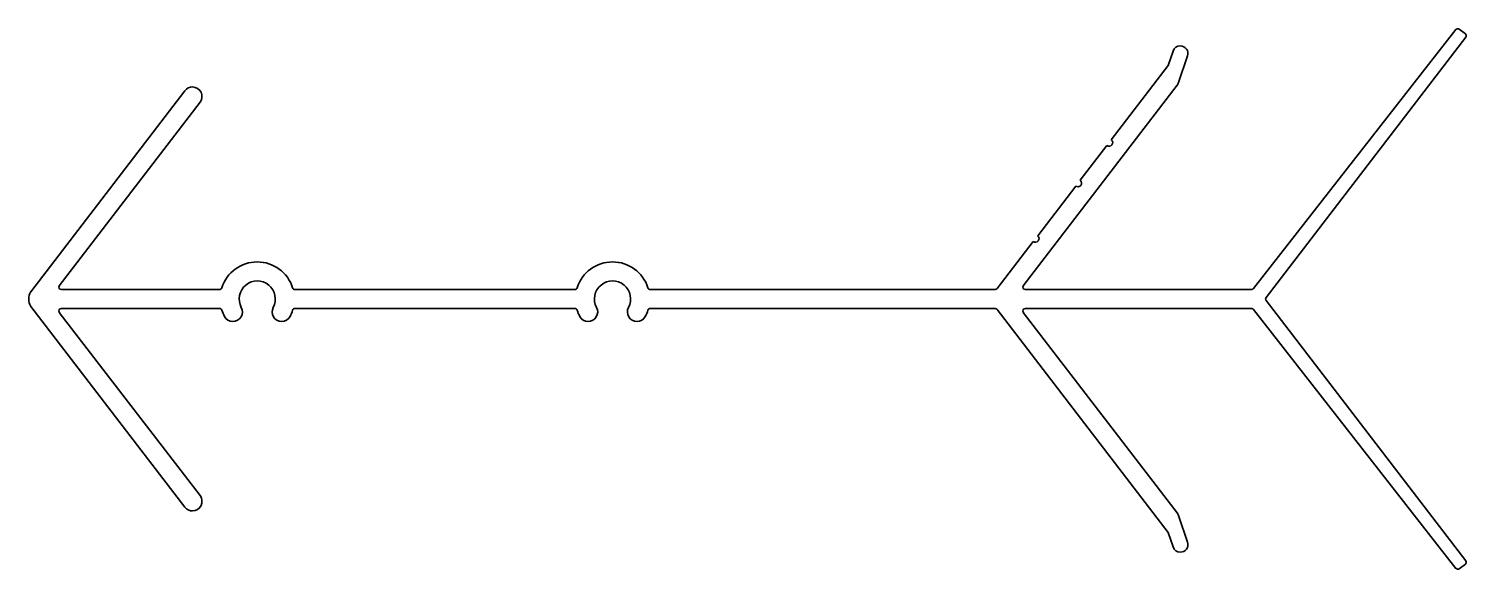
# Model space of a CAD drawing. Extents: x -61 to 90, y -33 to 24.
import ezdxf

# ---------------------------------------------------------------- set-up
doc = ezdxf.new("R2010")
doc.units = 0
doc.header["$MEASUREMENT"] = 0
doc.layers.add('Profile1', color=4, linetype='CONTINUOUS', lineweight=35)

msp = doc.modelspace()

# ---------------------------------------------------------------- linework, layer by layer
at = {"layer": 'Profile1', "color": 0}
for p, q in [((89.34, 24), (68.09, -3.19)), ((69.4, -4.13), (90.37, 23.21)), ((90.33, 23.56), (89.69, 24.04)), ((59.63, 21.75), (59.11, 20.22)), ((60.2, 18.44), (61.14, 21.24)), ((59.11, 20.22), (53.14, 12.44)), ((43.9, -2.89), (60.05, 18.16)), ((-44.17, 17.59), (-60.36, -3.52)), ((-57.36, -2.89), (-42.58, 16.37)), ((52.68, 11.84), (49.88, 8.19)), ((49.41, 7.58), (45.41, 2.36)), ((44.94, 1.76), (41.15, -3.19)), ((-40.53, -3.29), (-57.16, -3.29)), ((-3.21, -3.29), (-32.62, -3.29)), ((40.95, -3.29), (4.71, -3.29)), ((67.89, -3.29), (44.1, -3.29)), ((90.37, -31.78), (69.41, -4.46)), ((-60.36, -5.06), (-44.17, -26.16)), ((-42.58, -24.94), (-57.36, -5.69)), ((-57.16, -5.29), (-40.53, -5.29)), ((-32.62, -5.29), (-3.21, -5.29)), ((4.71, -5.29), (40.95, -5.29)), ((41.15, -5.39), (59.11, -28.8)), ((60.05, -26.73), (43.9, -5.69)), ((44.1, -5.29), (67.89, -5.29)), ((68.09, -5.38), (89.34, -32.58)), ((61.14, -29.82), (60.2, -27.02)), ((59.11, -28.8), (59.63, -30.33)), ((89.69, -32.62), (90.33, -32.13))]:
    msp.add_line(p, q, dxfattribs=at)
for centre, radius, start, end in [((89.54, 23.85), 0.25, 52.5, 142.5), ((90.18, 23.36), 0.25, 322.5, 52.5), ((60.39, 21.5), 0.8, 90, 161.3874), ((60.39, 21.5), 0.8, 341.3874, 90), ((59.25, 18.76), 1, 322.5, 341.3874), ((-43.37, 16.98), 1, 90, 142.5), ((-43.37, 16.98), 1, 322.5, 90), ((52.91, 12.14), 0.381, 232.5, 52.5), ((49.64, 7.88), 0.381, 232.5, 52.5), ((45.17, 2.06), 0.381, 232.5, 52.5), ((-36.57, -4.29), 3.9, 17.53, 162.47), ((0.75, -4.29), 3.9, 17.53, 162.47), ((-57.16, -3.04), 0.25, 142.5, 270), ((-36.57, -4.29), 1.9, 331.9154, 208.0846), ((0.75, -4.29), 1.9, 331.9154, 208.0846), ((44.1, -3.04), 0.25, 142.5, 270), ((-59.06, -4.29), 1.51, 149.2408, 210.7592), ((-40.53, -3.04), 0.25, 270, 342.47), ((-32.62, -3.04), 0.25, 197.53, 270), ((-3.21, -3.04), 0.25, 270, 342.47), ((4.71, -3.04), 0.25, 197.53, 270), ((40.95, -3.04), 0.25, 270, 322.5), ((67.89, -3.04), 0.25, 270, 322.5), ((69.62, -4.29), 0.27, 144, 219), ((-57.16, -5.54), 0.25, 90, 217.5), ((-40.53, -5.54), 0.25, 17.53, 90), ((-36.57, -4.29), 3.9, 197.53, 208.0846), ((-39.13, -5.65), 1, 270, 28.0846), ((-34.01, -5.65), 1, 151.9154, 270), ((-36.57, -4.29), 3.9, 331.9154, 342.47), ((-32.62, -5.54), 0.25, 90, 162.47), ((-3.21, -5.54), 0.25, 17.53, 90), ((0.75, -4.29), 3.9, 197.53, 208.0846), ((-1.81, -5.65), 1, 270, 28.0846), ((3.31, -5.65), 1, 151.9154, 270), ((0.75, -4.29), 3.9, 331.9154, 342.47), ((4.71, -5.54), 0.25, 90, 162.47), ((40.95, -5.54), 0.25, 37.5, 90), ((44.1, -5.54), 0.25, 90, 217.5), ((67.89, -5.54), 0.25, 38.5321, 90), ((-39.13, -5.65), 1, 208.0846, 270), ((-34.01, -5.65), 1, 270, 331.9154), ((-1.81, -5.65), 1, 208.0846, 270), ((3.31, -5.65), 1, 270, 331.9154), ((-43.37, -25.55), 1, 270, 37.5), ((-43.37, -25.55), 1, 217.5, 270), ((59.25, -27.34), 1, 18.6126, 37.5), ((60.39, -30.08), 0.8, 270, 18.6126), ((60.39, -30.08), 0.8, 198.6126, 270), ((89.54, -32.42), 0.25, 218.5321, 307.5), ((90.18, -31.94), 0.25, 307.5, 37.5)]:
    msp.add_arc(centre, radius, start, end, dxfattribs=at)

doc.saveas('drawing.dxf')
